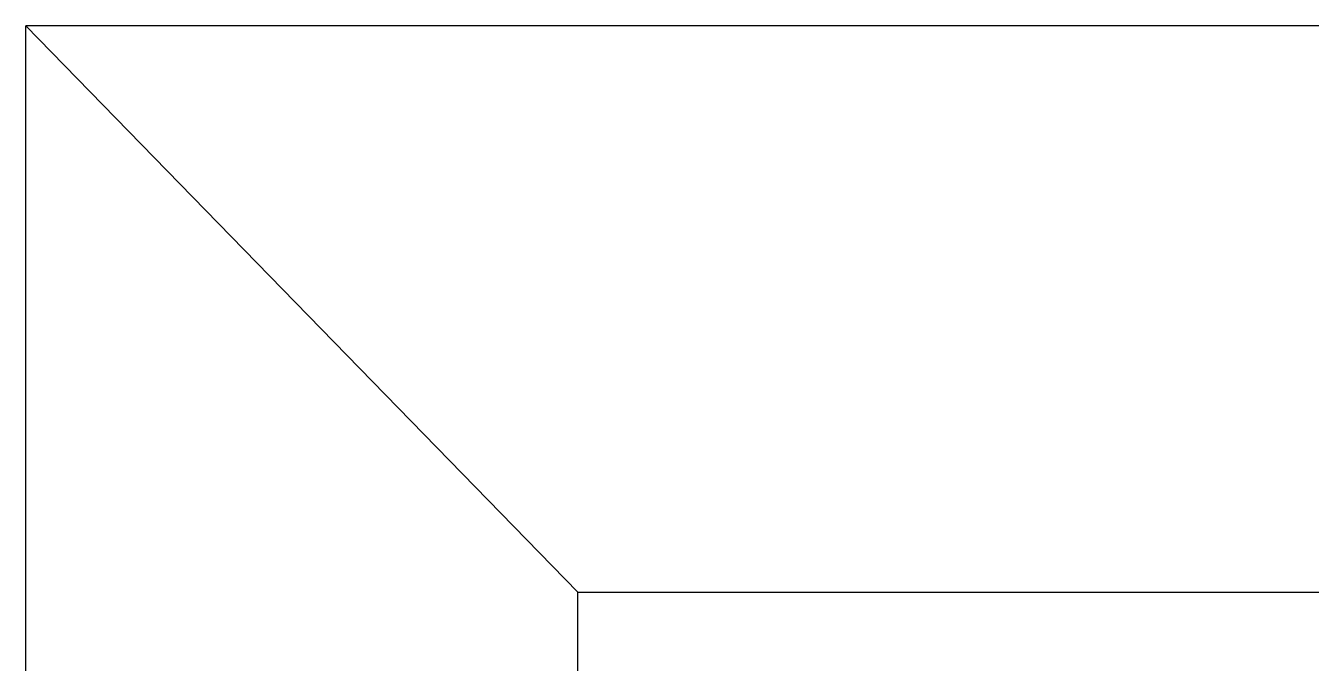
# Model space of a CAD drawing. Header units: millimetres. Extents: x 331487 to 517269, y 198509 to 399936.
# Drawn here: x 424804 to 427075, y 321628 to 322754 of the extents above; entities that cross this region are included whole.
import ezdxf

# ---------------------------------------------------------------- set-up
doc = ezdxf.new("R2010")
doc.units = ezdxf.units.MM
doc.header["$MEASUREMENT"] = 0
doc.layers.add('FOOTING', color=5, linetype='Continuous')

msp = doc.modelspace()

# ---------------------------------------------------------------- linework, layer by layer
at = {"layer": 'FOOTING'}
for p, q in [((424804.3, 316753.5), (424804.3, 322753.5)), ((429344.3, 322753.5), (424804.3, 322753.5)), ((425779.3, 321753.5), (424804.3, 322753.5)), ((425779.3, 316103.5), (425779.3, 321753.5)), ((425779.3, 321753.5), (428354.3, 321753.5))]:
    msp.add_line(p, q, dxfattribs=at)

doc.saveas('drawing.dxf')
